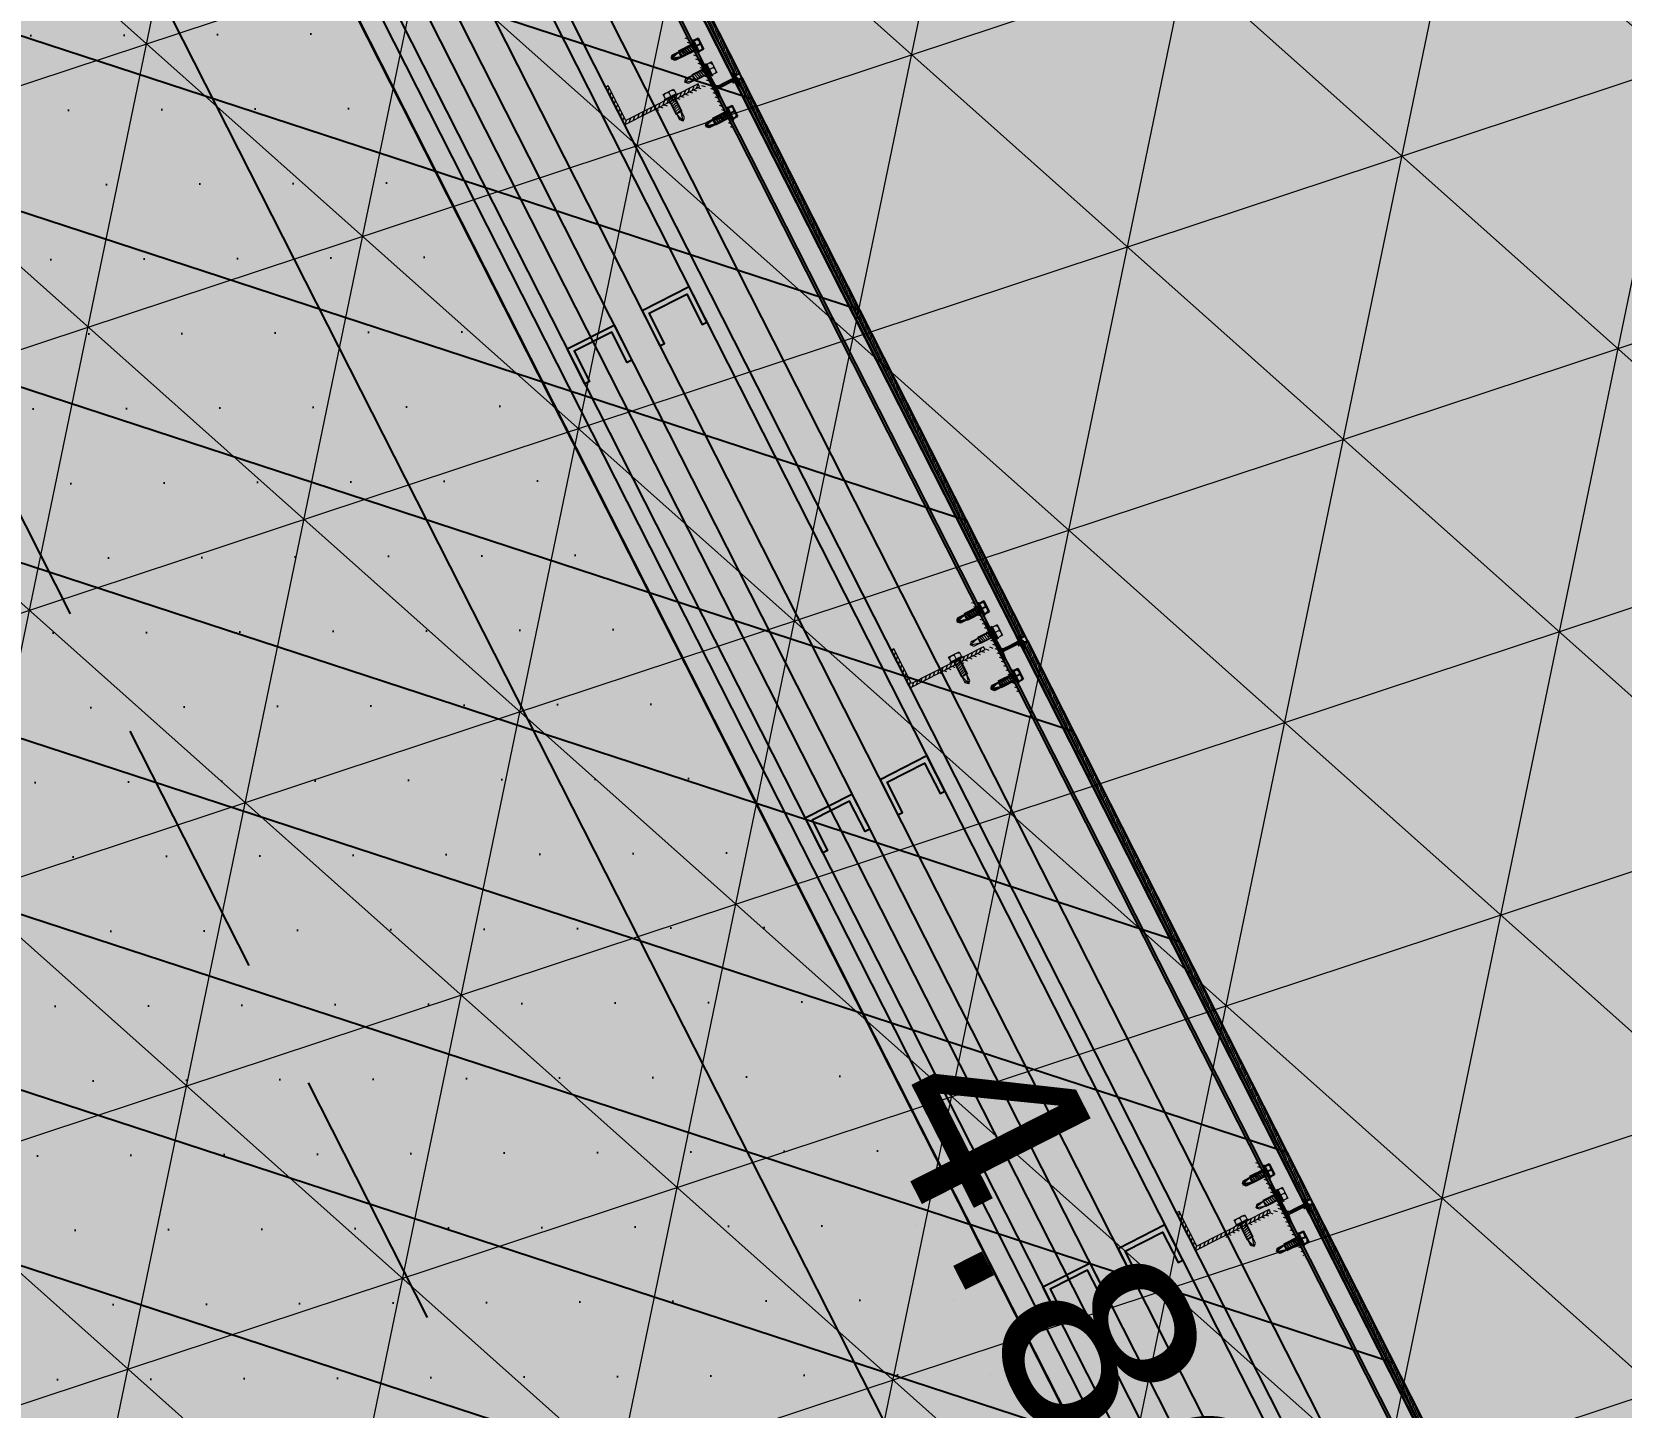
# Model space of a CAD drawing. Header units: metres. Extents: x 678805 to 1359287, y 2747329 to 5497370.
# Drawn here: x 679882.4 to 679883.912, y 2748652.271 to 2748653.578 of the extents above; entities that cross this region are included whole.
import ezdxf

# ---------------------------------------------------------------- set-up
doc = ezdxf.new("R2010")
doc.units = ezdxf.units.M
doc.linetypes.add('XREF_MON_BUILDINGS$0$Hidden', pattern=[0.004, 0.002, -0.002])
doc.linetypes.add('XREF_MON_BUILDINGS$0$RAYITAS', pattern=[0.375, 0.25, -0.125])
for name, color, linetype in [('00_XREF_MON_HSC_PAVEMENT', 7, 'Continuous'), ('00_XREF_TWQ_BUILDINGS', 7, 'Continuous'), ('XREF_MON_BUILDINGS$0$00-Modulos DEFINIDOS', 7, 'Continuous'), ('XREF_MON_BUILDINGS$0$00-Modulos ROOFS', 2, 'Continuous'), ('XREF_MON_BUILDINGS$0$02-H-INST', 252, 'Continuous'), ('XREF_MON_BUILDINGS$0$02-KH-02-Prayer Room', 93, 'Continuous'), ('XREF_MON_BUILDINGS$0$02-L-01_Structure t2', 7, 'Continuous'), ('XREF_MON_BUILDINGS$0$02-L-01_Struture aux', 4, 'Continuous'), ('XREF_MON_BUILDINGS$0$02-L-Insulation', 252, 'Continuous'), ('XREF_MON_BUILDINGS$0$02-L-INT Panel', 5, 'Continuous'), ('XREF_MON_BUILDINGS$0$02-L-panel', 5, 'Continuous'), ('XREF_MON_BUILDINGS$0$02-L-Projection 2', 8, 'Continuous'), ('XREF_MON_BUILDINGS$0$COTAUX', 7, 'Continuous')]:
    doc.layers.add(name, color=color, linetype=linetype)
doc.layers.add('XREF_MON_BUILDINGS$0$0-WIPEOUTS', color=7, linetype='Continuous', true_color=0xffffff)
doc.layers.add('XREF_MON_BUILDINGS$0$00_AUX', color=3, linetype='Continuous', plot=False)
for name, color, linetype, lineweight in [('XREF_MON_BUILDINGS$0$02-H-251', 251, 'Continuous', 0), ('XREF_MON_BUILDINGS$0$02-H-254', 254, 'Continuous', 0), ('XREF_MON_BUILDINGS$0$02-L-01_Structure L', 7, 'Continuous', 5), ('XREF_MON_BUILDINGS$0$02-L-01_Structure T', 8, 'Continuous', 5)]:
    doc.layers.add(name, color=color, linetype=linetype, lineweight=lineweight)
doc.layers.add('XREF_MON_HSC_PAVEMENT$0$03-TR-Pavement_05_Precast irregular Concrete Blocks_Open Joint', color=7, linetype='Continuous', lineweight=5, true_color=0x82ae7e)
doc.layers.add('XREF_MON_HSC_PAVEMENT$0$03-TR-Pavement_07_Precast irregular Concrete Blocks', color=7, linetype='Continuous', lineweight=5, true_color=0xb3b3b3)
doc.styles.add('XREF_MON_BUILDINGS$0$E100', font='verdana.ttf', dxfattribs={"height": 0.18})
doc.linetypes.add('XREF_MON_BUILDINGS$0$BATTING', pattern='A,0.0001,-0.1,[134,ltypeshp.shx,S=0.1,R=0,X=-0.1,Y=0],-0.2,[134,ltypeshp.shx,S=0.1,R=180,X=0.1,Y=0],-0.1', length=0.4001)
doc.dimstyles.new('XREF_MON_BUILDINGS$0$E100', dxfattribs={"dimscale": 0.03, "dimtxt": 12, "dimasz": 0.5, "dimexe": 0.1, "dimexo": 1, "dimgap": 4, "dimtad": 1, "dimzin": 0, "dimdsep": 46, "dimtxsty": 'XREF_MON_BUILDINGS$0$E100', "dimblk1": 'XREF_MON_BUILDINGS$0$LINCOT200', "dimblk2": 'XREF_MON_BUILDINGS$0$LINCOT200', "dimsah": 1, "dimcen": 0.1, "dimdle": 0.1, "dimse1": 1, "dimse2": 1, "dimclrt": 256, "dimadec": 0, "dimazin": 0, "dimtfac": 0.01538461538461539, "dimtofl": 0, "dimtmove": 0, "dimatfit": 3, "dimldrblk": 'XREF_MON_BUILDINGS$0$LINCOT200', "dimfxl": 1, "dimtolj": 1, "dimtzin": 0, "dimarcsym": 0})

# ---------------------------------------------------------------- blocks, each defined once
blk = doc.blocks.new('XREF_MON_BUILDINGS$0$LINCOT200')
for p, q in [((0, -9.999961704014428), (0, 10.00003829598555)), ((3.694822225952521e-13, 3.829598557558711e-05), (10.00000000000051, 3.829598557558711e-05))]:
    blk.add_line(p, q)
at = {"const_width": 1.875}
blk.add_lwpolyline([(3.535533801624467, -3.535495714255788), (-3.535533950636761, 3.535572157214077)], dxfattribs=at)
at = {"layer": 'XREF_MON_BUILDINGS$0$COTAUX'}
blk.add_line((0, 0), (-1.249999999999915, 0), dxfattribs=at)
blk = doc.blocks.new('*D90')
at = {"layer": 'DEFPOINTS', "color": 0, "transparency": 16777216}
for p in [(119.6986085125246, -56.82058442011478), (120.1565622668715, -56.82058442011478), (119.6986085111276, -61.62058442039418)]:
    blk.add_point(p, dxfattribs=at)
at = {"layer": 'XREF_MON_BUILDINGS$0$00_AUX', "color": 0, "lineweight": -2, "transparency": 16777216}
blk.add_line((120.1565622668715, -61.60558442039406), (120.1565622668715, -56.83558442011466), dxfattribs=at)
at = {"layer": 'XREF_MON_BUILDINGS$0$00_AUX', "color": 0, "lineweight": -2, "transparency": 16777216, "xscale": 0.015, "yscale": 0.015, "zscale": 0.015}
for p, rotation in [((120.1565622668715, -56.82058442011466), 90.00000000000006), ((120.1565622668715, -61.62058442039406), 270.0000000000001)]:
    blk.add_blockref('XREF_MON_BUILDINGS$0$LINCOT200', p, dxfattribs=dict(at, rotation=rotation))
at = {"layer": 'XREF_MON_BUILDINGS$0$00_AUX', "transparency": 16777216, "insert": (119.9424521258373, -59.22058442025437), "char_height": 0.18, "attachment_point": 5, "rotation": 90.00000000000006, "style": 'XREF_MON_BUILDINGS$0$E100'}
blk.add_mtext('\\A1;4.80', dxfattribs=at)
blk = doc.blocks.new('XREF_MON_BUILDINGS$0$AUTORROSCANTE')
at = {"layer": 'XREF_MON_BUILDINGS$0$02-L-01_Structure t2', "color": 0}
for p, q in [((-31.20000000000002, 5.629165124598842), (-26.19999999999959, 5.62916512459816)), ((-31.19999999999999, -3.410605131648481e-13), (-26.19999999999976, 0)), ((-2.365309734828713, 2.5), (-25, 2.5)), ((0, 0), (-8.999999999999972, 2.5)), ((0, 0), (-3.600692283157343, -1.09366380576239)), ((0, 0), (-2.365309734828713, 2.5)), ((0, 0), (-2.365309734828713, -2.5)), ((-31.20000000000002, -5.629165124598899), (-26.19999999999948, -5.629165124599581)), ((-2.365309734828713, -2.5), (-25, -2.5)), ((-3.600692283157343, -1.09366380576239), (-2.365309734828713, -2.5))]:
    blk.add_line(p, q, dxfattribs=at)
at = {"layer": 'XREF_MON_BUILDINGS$0$02-L-01_Structure t2', "color": 253}
for p, q in [((-25, 3.149999999999977), (-8.999999999999943, 3.150000000000034)), ((-23.47427264461649, -3.14999999999992), (-25, 2.662522019210144)), ((-21.40651940967126, -3.14999999999992), (-23.06020473028568, 3.149999999999864)), ((-19.338766174726, -3.14999999999992), (-20.99245149534045, 3.14999999999992)), ((-17.27101293978083, -3.14999999999992), (-18.92469826039516, 3.150000000000034)), ((-15.20325970483566, -3.14999999999992), (-16.85694502544993, 3.150000000000034)), ((-13.1355064698904, -3.14999999999992), (-14.78919179050473, 3.149999999999977)), ((-11.06775323494514, -3.14999999999992), (-12.72143855555953, 3.149999999999977)), ((-9, -3.14999999999992), (-10.65368532061433, 3.150000000000034)), ((-9, -3.14999999999992), (-8.999999999999972, 3.150000000000034)), ((-25, -3.149999999999977), (-9, -3.149999999999977)), ((-3.600692283157343, -1.09366380576239), (-9, -2.5))]:
    blk.add_line(p, q, dxfattribs=at)
at = {"layer": 'XREF_MON_BUILDINGS$0$02-L-01_Structure t2', "color": 0}
for points in [[(-31.20000000000002, 5.629165124598842), (-26.19999999999996, 5.629165124598842), (-26.19999999999996, -5.629165124599581), (-31.20000000000002, -5.629165124599581)], [(-26.19999999999951, 6.5), (-25, 6.5), (-25, -6.500000000000057), (-26.19999999999951, -6.500000000000057)]]:
    blk.add_lwpolyline(points, close=True, dxfattribs=at)
for centre, start, end in [((-26.98608579049073, 2.367525475711773), 129.2840388374925, 214.1828116507075), ((-26.98608579049073, -2.366719793068796), 145.8304296466695, 230.7332658614822)]:
    blk.add_arc(centre, 4.213914209509284, start, end, dxfattribs=at)
blk = doc.blocks.new('XREF_MON_BUILDINGS$0$ULMA_Montante VV')
at = {"layer": 'XREF_MON_BUILDINGS$0$02-H-251', "ltscale": 125}
h = blk.add_hatch(dxfattribs=at)
h.set_pattern_fill('ANSI31', color=256, scale=0.001, angle=450, style=0)
h.set_pattern_definition([(134.9999999999999, (-0.05125000000043656, -0.00250000000005457), (-0.002245064030267289, -0.002245064030267287), [])])
edge = h.paths.add_edge_path()
edge.add_line((-0.05095000000073924, -0.00250000000005457), (0.04844999999841093, -0.00250000000005457))
edge.add_arc((0.04844999999841093, -0.002200000000129876), 0.0003, 270, 360)
edge.add_line((0.04874999999992724, -0.002200000000129876), (0.04874999999992724, -0.0003000000001520675))
edge.add_arc((0.04844999999841093, -0.0003000000001520675), 0.0003, 0, 90)
edge.add_line((0.04844999999841093, 0), (0, 0))
edge.add_line((0, 0), (0, 0.05719999999996617))
edge.add_arc((-0.0003000000015163096, 0.05719999999996617), 0.0003, 0, 90)
edge.add_line((-0.0003000000015163096, 0.05749999999989086), (-0.002200000000811997, 0.05749999999989086))
edge.add_arc((-0.002200000000811997, 0.05719999999996617), 0.0003, 90, 180)
edge.add_line((-0.002500000000509317, 0.05719999999996617), (-0.002500000000509317, 0))
edge.add_line((-0.002500000000509317, 0), (-0.05095000000073924, 0))
edge.add_arc((-0.05095000000073924, -0.0003000000001520675), 0.0003, 90, 180)
edge.add_line((-0.05125000000043656, -0.0003000000001520675), (-0.05125000000043656, -0.002200000000129876))
edge.add_arc((-0.05095000000073924, -0.002200000000129876), 0.0003, 180, 270)
blk = doc.blocks.new('XREF_MON_BUILDINGS$0$ULMA_Autotaladrante')
at = {"layer": 'XREF_MON_BUILDINGS$0$02-L-01_Structure T', "color": 252}
for p, q in [((-0.02500000000509317, 2.273736754432321e-13), (-0.02263469026956955, 0.00250000000005457)), ((-0.02500000000509317, 2.273736754432321e-13), (-0.01600000000325963, 0.00250000000005457)), ((-0.02500000000509317, 2.273736754432321e-13), (-0.02263469026956955, -0.002499999999599822)), ((-0.02500000000509317, 2.273736754432321e-13), (-0.02139930772136722, -0.001093663805477263)), ((-0.02263469026956955, 0.00250000000005457), (0, 0.00250000000005457)), ((0, 0.003150000000232467), (-0.01600000000325963, 0.003150000000232467)), ((-0.01600000000325963, -0.003149999999777719), (-0.01600000000325963, 0.003150000000232467)), ((-0.01600000000325963, -0.003149999999777719), (-0.01434631468237058, 0.003150000000232467)), ((-0.01393224676803584, -0.003149999999777719), (-0.01227856144714679, 0.003150000000232467)), ((-0.0118644935323573, -0.003149999999777719), (-0.01021080821146825, 0.003150000000232467)), ((-0.00979674029713351, -0.003149999999777719), (-0.008143054976244457, 0.003150000000232467)), ((-0.00772898706190972, -0.003149999999777719), (-0.006075301741020667, 0.003150000000232467)), ((-0.005661233826231182, -0.003149999999777719), (-0.004007548505342129, 0.003150000000232467)), ((-0.003593480591007392, -0.003149999999777719), (-0.001939795270118339, 0.003150000000232467)), ((-0.001525727355783602, -0.003149999999777719), (0, 0.002662522019363678)), ((0.006200000001172157, 0.005629165124673818), (0.001200000000153523, 0.005629165124673818)), ((0.006200000001172157, 2.273736754432321e-13), (0.001200000000153523, 2.273736754432321e-13)), ((-0.02139930772136722, -0.001093663805477263), (-0.02263469026956955, -0.002499999999599822)), ((-0.02263469026956955, -0.002499999999599822), (0, -0.002499999999599822)), ((-0.02139930772136722, -0.001093663805477263), (-0.01600000000325963, -0.002499999999599822)), ((0, -0.003149999999777719), (-0.01600000000325963, -0.003149999999777719)), ((0.006200000001172157, -0.005629165124219071), (0.001200000000153523, -0.005629165124219071))]:
    blk.add_line(p, q, dxfattribs=at)
for points in [[(0.001200000000153523, 0.006499999999959982), (0, 0.006499999999959982), (0, -0.006499999999732609), (0.001200000000153523, -0.006499999999732609)], [(0.006200000001172157, 0.005629165124673818), (0.001200000000153523, 0.005629165124673818), (0.001200000000153523, -0.005629165124219071), (0.006200000001172157, -0.005629165124219071)]]:
    blk.add_lwpolyline(points, close=True, dxfattribs=at)
for centre, start, end in [((0.001986085791031655, 0.002367525475847287), 325.8171883654993, 50.71596115511253), ((0.001986085791031655, -0.002366719792689764), 309.2667341381091, 34.16957033823044)]:
    blk.add_arc(centre, 0.004213914210367771, start, end, dxfattribs=at)
blk = doc.blocks.new('XREF_MON_BUILDINGS$0$ULMA_Escuadra40x80_Seccion')
at = {"layer": 'XREF_MON_BUILDINGS$0$02-H-251', "ltscale": 125}
h = blk.add_hatch(dxfattribs=at)
h.set_pattern_fill('ANSI31', color=256, scale=0.001, angle=360, style=0)
h.set_pattern_definition([(45, (0, 0), (-0.002245064030267288, 0.002245064030267289), [])])
h.paths.add_polyline_path([(0, 0.0799999999994725), (0.002999999989697244, 0.0799999999994725), (0.002999999989697244, 0.002999999999701686), (0.03999999999359716, 0.002999999999701686), (0.03999999999359716, 0), (0, 0)])
at = {"layer": 'XREF_MON_BUILDINGS$0$02-L-01_Structure L', "linetype": 'Continuous'}
blk.add_lwpolyline([(0, 0.0799999999994725), (0.002999999989697244, 0.0799999999994725), (0.002999999989697244, 0.002999999999701686), (0.03999999999359716, 0.002999999999701686), (0.03999999999359716, 0), (0, 0)], close=True, dxfattribs=at)
blk = doc.blocks.new('XREF_MON_BUILDINGS$0$modul 28 ulma')
at = {"layer": 'XREF_MON_BUILDINGS$0$02-H-251', "linetype": 'XREF_MON_BUILDINGS$0$Hidden', "ltscale": 125}
h = blk.add_hatch(dxfattribs=at)
h.set_pattern_fill('ANSI31', color=256, scale=0.001, angle=360, style=0)
h.set_pattern_definition([(45, (-255.549637993823, -172.1082461963617), (-0.002245064030267288, 0.002245064030267289), [])])
edge = h.paths.add_edge_path()
edge.add_line((1.177191933947702, 0.02689627281275681), (1.179191933947655, 0.02689627281275681))
edge.add_line((1.179191933947655, 0.02689627281275681), (1.186063428579806, 0.02665086229031805))
edge.add_line((1.186063428579806, 0.02665086229031805), (1.186942261598793, 0.02570677884201506))
edge.add_arc((1.187161846172435, 0.02591118680398869), 0.0003, 222.95, 312.9500000000114)
edge.add_line((1.187366254134636, 0.02569160223034634), (1.188310524103477, 0.02657060887892077))
edge.add_line((1.188310524103477, 0.02657060887892077), (1.190060842638891, 0.02650809750181144))
edge.add_line((1.190060842638891, 0.02650809750181144), (1.190939711681372, 0.02556397535541838))
edge.add_arc((1.191159296255242, 0.02576838331830151), 0.0003, 222.9500000000149, 312.9500000000114)
edge.add_line((1.191363704217443, 0.02554879874465916), (1.19230801289074, 0.02642784142195671))
edge.add_line((1.19230801289074, 0.02642784142195671), (1.205263317008635, 0.02596515198862254))
edge.add_arc((1.205191933947722, 0.02396642628033225), 0.002, 360, 447.95459151111373, ccw=False)
edge.add_line((1.207191933947675, 0.02396642628033225), (1.207191933947675, 0.01723707180050189))
edge.add_line((1.207191933947675, 0.01723707180050189), (1.207191933947675, 0.007896272812523981))
edge.add_line((1.207191933947675, 0.007896272812523983), (1.202041933947717, 0.007896272812523983))
edge.add_line((1.202041933947717, 0.007896272812523983), (1.202041933947717, 0.006896272812320256))
edge.add_line((1.202041933947717, 0.006896272812320256), (1.207359327790178, 0.006896272812320256))
edge.add_arc((1.207359327790178, 0.006596272812622936), 0.0003, 29.99999999999568, 90, ccw=False)
edge.add_line((1.207619135411383, 0.006746272812471596), (1.209282126326448, 0.003865888055280828))
edge.add_arc((1.209541933947653, 0.004015888055129488), 0.0003, 210.0000000000145, 389.9999999999957)
edge.add_line((1.209801741568859, 0.004165888054978148), (1.208485160815022, 0.006446272812774276))
edge.add_arc((1.208744968436227, 0.006596272812622936), 0.0003, 90, 209.9999999999957, ccw=False)
edge.add_line((1.208744968436227, 0.006896272812320256), (1.216491933947614, 0.006896272812320256))
edge.add_line((1.216491933947614, 0.006896272812320256), (1.216491933947614, 0.007896272812523983))
edge.add_line((1.216491933947614, 0.007896272812523983), (1.210491933947756, 0.007896272812523983))
edge.add_line((1.210491933947756, 0.007896272812523983), (1.210491933947756, 0.009646272812880505))
edge.add_arc((1.210241933947705, 0.009646272812880505), 0.0002500000000000272, 360, 540)
edge.add_line((1.209991933947654, 0.009646272812880505), (1.209991933947654, 0.007896272812523983))
edge.add_line((1.209991933947654, 0.007896272812523983), (1.208991933947678, 0.007896272812523983))
edge.add_line((1.208991933947678, 0.007896272812523983), (1.208991933947678, 0.02414069565426109))
edge.add_arc((1.21099193394763, 0.02414069565426109), 0.002, 97.44741685019778, 180, ccw=False)
edge.add_line((1.210732701468137, 0.02612382412231602), (1.21664193394769, 0.02689627281275681))
edge.add_line((1.21664193394769, 0.02689627281275681), (1.21664193394769, 0.02869627281275972))
edge.add_line((1.21664193394769, 0.02869627281275972), (1.177191933947702, 0.02869627281275972))
edge.add_line((1.177191933947702, 0.02869627281275972), (1.177191933947702, 0.02689627281275681))
h = blk.add_hatch(dxfattribs=at)
h.set_pattern_fill('ANSI31', color=256, scale=0.001, angle=360, style=0)
h.set_pattern_definition([(45, (-254.949637993823, -172.1082461963617), (-0.002245064030267288, 0.002245064030267289), [])])
edge = h.paths.add_edge_path()
edge.add_line((1.777191933947702, 0.02689627281275681), (1.779191933947655, 0.02689627281275681))
edge.add_line((1.779191933947655, 0.02689627281275681), (1.786063428579805, 0.02665086229031805))
edge.add_line((1.786063428579805, 0.02665086229031805), (1.786942261598793, 0.02570677884201506))
edge.add_arc((1.787161846172435, 0.02591118680398869), 0.0003, 222.95, 312.9500000000114)
edge.add_line((1.787366254134636, 0.02569160223034634), (1.788310524103477, 0.02657060887892077))
edge.add_line((1.788310524103477, 0.02657060887892077), (1.790060842638891, 0.02650809750181144))
edge.add_line((1.790060842638891, 0.02650809750181144), (1.790939711681372, 0.02556397535541838))
edge.add_arc((1.791159296255242, 0.02576838331830151), 0.0003, 222.9500000000149, 312.9500000000114)
edge.add_line((1.791363704217443, 0.02554879874465916), (1.79230801289074, 0.02642784142195671))
edge.add_line((1.79230801289074, 0.02642784142195671), (1.805263317008635, 0.02596515198862254))
edge.add_arc((1.805191933947722, 0.02396642628033225), 0.002, 360, 447.95459151111373, ccw=False)
edge.add_line((1.807191933947675, 0.02396642628033225), (1.807191933947675, 0.01723707180050189))
edge.add_line((1.807191933947675, 0.01723707180050189), (1.807191933947675, 0.007896272812523981))
edge.add_line((1.807191933947675, 0.007896272812523983), (1.802041933947717, 0.007896272812523983))
edge.add_line((1.802041933947717, 0.007896272812523983), (1.802041933947717, 0.006896272812320256))
edge.add_line((1.802041933947717, 0.006896272812320256), (1.807359327790178, 0.006896272812320256))
edge.add_arc((1.807359327790178, 0.006596272812622936), 0.0003, 29.99999999999568, 90, ccw=False)
edge.add_line((1.807619135411383, 0.006746272812471596), (1.809282126326448, 0.003865888055280828))
edge.add_arc((1.809541933947653, 0.004015888055129488), 0.0003, 210.0000000000145, 389.9999999999957)
edge.add_line((1.809801741568859, 0.004165888054978148), (1.808485160815021, 0.006446272812774276))
edge.add_arc((1.808744968436227, 0.006596272812622936), 0.0003, 90, 209.9999999999957, ccw=False)
edge.add_line((1.808744968436227, 0.006896272812320256), (1.816491933947614, 0.006896272812320256))
edge.add_line((1.816491933947614, 0.006896272812320256), (1.816491933947614, 0.007896272812523983))
edge.add_line((1.816491933947614, 0.007896272812523983), (1.810491933947756, 0.007896272812523983))
edge.add_line((1.810491933947756, 0.007896272812523983), (1.810491933947756, 0.009646272812880505))
edge.add_arc((1.810241933947705, 0.009646272812880505), 0.0002500000000000272, 360, 540)
edge.add_line((1.809991933947654, 0.009646272812880505), (1.809991933947654, 0.007896272812523983))
edge.add_line((1.809991933947654, 0.007896272812523983), (1.808991933947678, 0.007896272812523983))
edge.add_line((1.808991933947678, 0.007896272812523983), (1.808991933947678, 0.02414069565426109))
edge.add_arc((1.81099193394763, 0.02414069565426109), 0.002, 97.44741685019778, 180, ccw=False)
edge.add_line((1.810732701468137, 0.02612382412231602), (1.81664193394769, 0.02689627281275681))
edge.add_line((1.81664193394769, 0.02689627281275681), (1.81664193394769, 0.02869627281275972))
edge.add_line((1.81664193394769, 0.02869627281275972), (1.777191933947702, 0.02869627281275972))
edge.add_line((1.777191933947702, 0.02869627281275972), (1.777191933947702, 0.02689627281275681))
h = blk.add_hatch(dxfattribs=at)
h.set_pattern_fill('ANSI31', color=256, scale=0.001, angle=360, style=0)
h.set_pattern_definition([(45, (-254.349637993823, -172.1082461963617), (-0.002245064030267288, 0.002245064030267289), [])])
edge = h.paths.add_edge_path()
edge.add_line((2.377191933947702, 0.02689627281275681), (2.379191933947655, 0.02689627281275681))
edge.add_line((2.379191933947655, 0.02689627281275681), (2.386063428579805, 0.02665086229031805))
edge.add_line((2.386063428579805, 0.02665086229031805), (2.386942261598793, 0.02570677884201506))
edge.add_arc((2.387161846172435, 0.02591118680398869), 0.0003, 222.95, 312.9500000000114)
edge.add_line((2.387366254134636, 0.02569160223034634), (2.388310524103477, 0.02657060887892077))
edge.add_line((2.388310524103477, 0.02657060887892077), (2.390060842638891, 0.02650809750181144))
edge.add_line((2.390060842638891, 0.02650809750181144), (2.390939711681372, 0.02556397535541838))
edge.add_arc((2.391159296255242, 0.02576838331830151), 0.0003, 222.9500000000149, 312.9500000000114)
edge.add_line((2.391363704217443, 0.02554879874465916), (2.39230801289074, 0.02642784142195671))
edge.add_line((2.39230801289074, 0.02642784142195671), (2.405263317008635, 0.02596515198862254))
edge.add_arc((2.405191933947722, 0.02396642628033225), 0.002, 360, 447.95459151111373, ccw=False)
edge.add_line((2.407191933947675, 0.02396642628033225), (2.407191933947675, 0.01723707180050189))
edge.add_line((2.407191933947675, 0.01723707180050189), (2.407191933947675, 0.007896272812523981))
edge.add_line((2.407191933947675, 0.007896272812523983), (2.402041933947717, 0.007896272812523983))
edge.add_line((2.402041933947717, 0.007896272812523983), (2.402041933947717, 0.006896272812320256))
edge.add_line((2.402041933947717, 0.006896272812320256), (2.407359327790178, 0.006896272812320256))
edge.add_arc((2.407359327790178, 0.006596272812622936), 0.0003, 29.99999999999568, 90, ccw=False)
edge.add_line((2.407619135411383, 0.006746272812471596), (2.409282126326448, 0.003865888055280828))
edge.add_arc((2.409541933947653, 0.004015888055129488), 0.0003, 210.0000000000145, 389.9999999999957)
edge.add_line((2.409801741568859, 0.004165888054978148), (2.408485160815022, 0.006446272812774276))
edge.add_arc((2.408744968436227, 0.006596272812622936), 0.0003, 90, 209.9999999999957, ccw=False)
edge.add_line((2.408744968436227, 0.006896272812320256), (2.416491933947614, 0.006896272812320256))
edge.add_line((2.416491933947614, 0.006896272812320256), (2.416491933947614, 0.007896272812523983))
edge.add_line((2.416491933947614, 0.007896272812523983), (2.410491933947756, 0.007896272812523983))
edge.add_line((2.410491933947756, 0.007896272812523983), (2.410491933947756, 0.009646272812880505))
edge.add_arc((2.410241933947705, 0.009646272812880505), 0.0002500000000000272, 360, 540)
edge.add_line((2.409991933947654, 0.009646272812880505), (2.409991933947654, 0.007896272812523983))
edge.add_line((2.409991933947654, 0.007896272812523983), (2.408991933947678, 0.007896272812523983))
edge.add_line((2.408991933947678, 0.007896272812523983), (2.408991933947678, 0.02414069565426109))
edge.add_arc((2.41099193394763, 0.02414069565426109), 0.002, 97.44741685019778, 180, ccw=False)
edge.add_line((2.410732701468137, 0.02612382412231602), (2.41664193394769, 0.02689627281275681))
edge.add_line((2.41664193394769, 0.02689627281275681), (2.41664193394769, 0.02869627281275972))
edge.add_line((2.41664193394769, 0.02869627281275972), (2.377191933947702, 0.02869627281275972))
edge.add_line((2.377191933947702, 0.02869627281275972), (2.377191933947702, 0.02689627281275681))
at = {"layer": 'XREF_MON_BUILDINGS$0$02-H-254', "ltscale": 125}
h = blk.add_hatch(dxfattribs=at)
h.set_pattern_fill('ANSI31', color=256, scale=0.0005, style=0)
h.set_pattern_definition([(45, (-256.2923962083586, -171.9809426470477), (-0.001122532015133644, 0.001122532015133644), [])])
h.paths.add_polyline_path([(0.6106919339672282, 2.655513525790312e-06), (1.205561397422964, 2.655513525790312e-06), (1.205561397422964, 0.00493484367957705), (0.6106919339672282, 0.004933115541614062)])
h = blk.add_hatch(dxfattribs=at)
h.set_pattern_fill('ANSI31', color=256, scale=0.0005, style=0)
h.set_pattern_definition([(45, (-255.6923962083586, -171.9809426470477), (-0.001122532015133644, 0.001122532015133644), [])])
h.paths.add_polyline_path([(1.210691933967228, 2.655513525790312e-06), (1.805561397422963, 2.655513525790312e-06), (1.805561397422963, 0.00493484367957705), (1.210691933967228, 0.004933115541614062)])
h = blk.add_hatch(dxfattribs=at)
h.set_pattern_fill('ANSI31', color=256, scale=0.0005, style=0)
h.set_pattern_definition([(45, (-255.0923962083587, -171.9809426470477), (-0.001122532015133644, 0.001122532015133644), [])])
h.paths.add_polyline_path([(1.810691933967228, 2.655513525790312e-06), (2.405561397422963, 2.655513525790312e-06), (2.405561397422963, 0.00493484367957705), (1.810691933967228, 0.004933115541614062)])
h = blk.add_hatch(dxfattribs=at)
h.set_pattern_fill('ANSI31', color=256, scale=0.0005, style=0)
h.set_pattern_definition([(45, (-254.4923962083586, -171.9809426470477), (-0.001122532015133644, 0.001122532015133644), [])])
h.paths.add_polyline_path([(2.410691933967228, 2.655513525790312e-06), (3.005561397422964, 2.655513525790312e-06), (3.005561397422964, 0.00493484367957705), (2.410691933967228, 0.004933115541614062)])
at = {"layer": 'XREF_MON_BUILDINGS$0$02-L-01_Struture aux', "linetype": 'Continuous'}
for p, q in [((0.280027391897681, 0.2150039404455919), (4.520027391901266, 0.2150039404414912)), ((0.280027391897681, 0.1850039404329431), (4.520027391901266, 0.1850039404288424))]:
    blk.add_line(p, q, dxfattribs=at)
at = {"layer": 'XREF_MON_BUILDINGS$0$02-L-01_Struture aux'}
for p, q in [((4.767795574517082, 0.02869615923311203), (0.0448846969646117, 0.02869624497993148)), ((0.04488469691901661, 0.02674624767899425), (4.767795574517082, 0.02674627281472714))]:
    blk.add_line(p, q, dxfattribs=at)
at = {"layer": 'XREF_MON_BUILDINGS$0$02-L-01_Struture aux', "linetype": 'XREF_MON_BUILDINGS$0$Hidden'}
for p, q in [((1.177191933947702, 0.02869627281275972), (1.177191933947702, 0.02689627281275681)), ((1.177191933947702, 0.02869627281275972), (1.21664193394769, 0.02869627281275972)), ((1.177191933947702, 0.02689627281275681), (1.179191933947655, 0.02689627281275681)), ((1.178441933947729, 0.02689627281275681), (1.179191933947655, 0.02689627281275681)), ((1.186063428579806, 0.02665086229031805), (1.179191933947655, 0.02689627281275681)), ((1.186942261598793, 0.02570677884201506), (1.186063428579806, 0.02665086229031805)), ((1.187366254134636, 0.02569160223034634), (1.188310524103477, 0.02657060887892077)), ((1.190060842638891, 0.02650809750181144), (1.188310524103477, 0.02657060887892077)), ((1.190939711681372, 0.02556397535541838), (1.190060842638891, 0.02650809750181144)), ((1.191363704217443, 0.02554879874465916), (1.19230801289074, 0.02642784142195671)), ((1.205263317008635, 0.02596515198862254), (1.19230801289074, 0.02642784142195671)), ((1.207191933947675, 0.02396642628033225), (1.207191933947675, 0.01723707180050189)), ((1.207191933947675, 0.01723707180050189), (1.207191933947675, 0.007896272812523983)), ((1.208991933947678, 0.02414069565426109), (1.208991933947678, 0.007896272812523983)), ((1.210732701468137, 0.02612382412231602), (1.21664193394769, 0.02689627281275681)), ((1.21664193394769, 0.02869627281275972), (1.21664193394769, 0.02689627281275681)), ((1.777191933947702, 0.02869627281275972), (1.777191933947702, 0.02689627281275681)), ((1.777191933947702, 0.02869627281275972), (1.81664193394769, 0.02869627281275972)), ((1.777191933947702, 0.02689627281275681), (1.779191933947655, 0.02689627281275681)), ((1.778441933947729, 0.02689627281275681), (1.779191933947655, 0.02689627281275681)), ((1.786063428579805, 0.02665086229031805), (1.779191933947655, 0.02689627281275681)), ((1.786942261598793, 0.02570677884201506), (1.786063428579805, 0.02665086229031805)), ((1.787366254134636, 0.02569160223034634), (1.788310524103477, 0.02657060887892077)), ((1.790060842638891, 0.02650809750181144), (1.788310524103477, 0.02657060887892077)), ((1.790939711681372, 0.02556397535541838), (1.790060842638891, 0.02650809750181144)), ((1.791363704217443, 0.02554879874465916), (1.79230801289074, 0.02642784142195671)), ((1.805263317008635, 0.02596515198862254), (1.79230801289074, 0.02642784142195671)), ((1.807191933947675, 0.02396642628033225), (1.807191933947675, 0.01723707180050189)), ((1.807191933947675, 0.01723707180050189), (1.807191933947675, 0.007896272812523983)), ((1.808991933947678, 0.02414069565426109), (1.808991933947678, 0.007896272812523983)), ((1.810732701468137, 0.02612382412231602), (1.81664193394769, 0.02689627281275681)), ((1.81664193394769, 0.02869627281275972), (1.81664193394769, 0.02689627281275681)), ((2.377191933947702, 0.02869627281275972), (2.377191933947702, 0.02689627281275681)), ((2.377191933947702, 0.02869627281275972), (2.41664193394769, 0.02869627281275972)), ((2.377191933947702, 0.02689627281275681), (2.379191933947655, 0.02689627281275681)), ((2.378441933947729, 0.02689627281275681), (2.379191933947655, 0.02689627281275681)), ((2.386063428579805, 0.02665086229031805), (2.379191933947655, 0.02689627281275681)), ((2.386942261598793, 0.02570677884201506), (2.386063428579805, 0.02665086229031805)), ((2.387366254134636, 0.02569160223034634), (2.388310524103477, 0.02657060887892077)), ((2.390060842638891, 0.02650809750181144), (2.388310524103477, 0.02657060887892077)), ((2.390939711681372, 0.02556397535541838), (2.390060842638891, 0.02650809750181144)), ((2.391363704217443, 0.02554879874465916), (2.39230801289074, 0.02642784142195671)), ((2.405263317008635, 0.02596515198862254), (2.39230801289074, 0.02642784142195671)), ((2.407191933947675, 0.02396642628033225), (2.407191933947675, 0.01723707180050189)), ((2.407191933947675, 0.01723707180050189), (2.407191933947675, 0.007896272812523983)), ((2.408991933947678, 0.02414069565426109), (2.408991933947678, 0.007896272812523983)), ((2.410732701468137, 0.02612382412231602), (2.41664193394769, 0.02689627281275681)), ((2.41664193394769, 0.02869627281275972), (2.41664193394769, 0.02689627281275681)), ((1.202041933947717, 0.007896272812523983), (1.207191933947675, 0.007896272812523983)), ((1.202041933947717, 0.007896272812523983), (1.202041933947717, 0.006896272812320256)), ((1.202041933947717, 0.006896272812320256), (1.207359327790178, 0.006896272812320256)), ((1.209282126326448, 0.003865888055280828), (1.207619135411383, 0.006746272812471596)), ((1.209801741568859, 0.004165888054978148), (1.208485160815022, 0.006446272812774276)), ((1.208744968436227, 0.006896272812320256), (1.216491933947614, 0.006896272812320256)), ((1.208991933947678, 0.007896272812523983), (1.210191933947661, 0.007896272812523983)), ((1.210191933947661, 0.009646272812880505), (1.210191933947661, 0.007896272812523983)), ((1.210691933947706, 0.009646272812880505), (1.210691933947763, 0.007896272812523983)), ((1.210691933947763, 0.007896272812523983), (1.216491933947614, 0.007896272812523983)), ((1.216491933947614, 0.007896272812523983), (1.216491933947614, 0.006896272812320256)), ((1.802041933947717, 0.007896272812523983), (1.807191933947675, 0.007896272812523983)), ((1.802041933947717, 0.007896272812523983), (1.802041933947717, 0.006896272812320256)), ((1.802041933947717, 0.006896272812320256), (1.807359327790178, 0.006896272812320256)), ((1.809282126326448, 0.003865888055280828), (1.807619135411383, 0.006746272812471596)), ((1.809801741568859, 0.004165888054978148), (1.808485160815021, 0.006446272812774276)), ((1.808744968436227, 0.006896272812320256), (1.816491933947614, 0.006896272812320256)), ((1.808991933947678, 0.007896272812523983), (1.810191933947661, 0.007896272812523983)), ((1.810191933947661, 0.009646272812880505), (1.810191933947661, 0.007896272812523983)), ((1.810691933947706, 0.009646272812880505), (1.810691933947763, 0.007896272812523983)), ((1.810691933947763, 0.007896272812523983), (1.816491933947614, 0.007896272812523983)), ((1.816491933947614, 0.007896272812523983), (1.816491933947614, 0.006896272812320256)), ((2.402041933947717, 0.007896272812523983), (2.407191933947675, 0.007896272812523983)), ((2.402041933947717, 0.007896272812523983), (2.402041933947717, 0.006896272812320256)), ((2.402041933947717, 0.006896272812320256), (2.407359327790178, 0.006896272812320256)), ((2.409282126326448, 0.003865888055280828), (2.407619135411383, 0.006746272812471596)), ((2.409801741568859, 0.004165888054978148), (2.408485160815022, 0.006446272812774276)), ((2.408744968436227, 0.006896272812320256), (2.416491933947614, 0.006896272812320256)), ((2.408991933947678, 0.007896272812523983), (2.410191933947661, 0.007896272812523983)), ((2.410191933947661, 0.009646272812880505), (2.410191933947661, 0.007896272812523983)), ((2.410691933947706, 0.009646272812880505), (2.410691933947763, 0.007896272812523983)), ((2.410691933947763, 0.007896272812523983), (2.416491933947614, 0.007896272812523983)), ((2.416491933947614, 0.007896272812523983), (2.416491933947614, 0.006896272812320256))]:
    blk.add_line(p, q, dxfattribs=at)
at = {"layer": 'XREF_MON_BUILDINGS$0$02-L-01_Struture aux', "linetype": 'Continuous'}
for points in [[(1.402493549177535, 0.2650039404288265), (1.365027391886457, 0.2650039404351645), (1.365027391886457, 0.2150039404351531), (1.402493549177535, 0.2150039404351816), (1.402493549177535, 0.220003940435177), (1.370027391886481, 0.2200039404351486), (1.370027391886481, 0.2600039404343164), (1.402493549185152, 0.260003940428831), (1.402493549185152, 0.2650039404288265)], [(1.902493549177535, 0.2650039404288265), (1.865027391886457, 0.2650039404351645), (1.865027391886457, 0.2150039404351531), (1.902493549177535, 0.2150039404351816), (1.902493549177535, 0.220003940435177), (1.870027391886481, 0.2200039404351486), (1.870027391886481, 0.2600039404343164), (1.902493549185152, 0.260003940428831), (1.902493549185152, 0.2650039404288265)], [(2.402493549177535, 0.2650039404288265), (2.365027391886457, 0.2650039404351645), (2.365027391886457, 0.2150039404351531), (2.402493549177535, 0.2150039404351816), (2.402493549177535, 0.220003940435177), (2.370027391886481, 0.2200039404351486), (2.370027391886481, 0.2600039404343164), (2.402493549185152, 0.260003940428831), (2.402493549185152, 0.2650039404288265)], [(1.402493549177535, 0.1350039404415071), (1.365027391886457, 0.1350039404351691), (1.365027391886457, 0.1850039404351804), (1.402493549177535, 0.185003940435152), (1.402493549177535, 0.1800039404351566), (1.370027391886481, 0.180003940435185), (1.370027391886481, 0.1400039404360172), (1.402493549185152, 0.1400039404415026), (1.402493549185152, 0.1350039404415071)], [(1.902493549177535, 0.1350039404415071), (1.865027391886457, 0.1350039404351691), (1.865027391886457, 0.1850039404351804), (1.902493549177535, 0.185003940435152), (1.902493549177535, 0.1800039404351566), (1.870027391886481, 0.180003940435185), (1.870027391886481, 0.1400039404360172), (1.902493549185152, 0.1400039404415026), (1.902493549185152, 0.1350039404415071)], [(2.402493549177535, 0.1350039404415071), (2.365027391886457, 0.1350039404351691), (2.365027391886457, 0.1850039404351804), (2.402493549177535, 0.185003940435152), (2.402493549177535, 0.1800039404351566), (2.370027391886481, 0.180003940435185), (2.370027391886481, 0.1400039404360172), (2.402493549185152, 0.1400039404415026), (2.402493549185152, 0.1350039404415071)]]:
    blk.add_lwpolyline(points, dxfattribs=at)
at = {"layer": 'XREF_MON_BUILDINGS$0$02-L-01_Struture aux'}
for points in [[(4.767795574517082, 0.006851565972215228), (0.04488461620306936, 0.006851539920592974)], [(0.04488469647184383, 0.00762169179039433), (4.767795574517082, 0.007621717842016597)]]:
    blk.add_lwpolyline(points, dxfattribs=at)
at = {"layer": 'XREF_MON_BUILDINGS$0$02-L-01_Struture aux', "linetype": 'XREF_MON_BUILDINGS$0$Hidden'}
for centre, radius, start, end in [((1.187161846172435, 0.02591118680398869), 0.0003, 222.9499999742433, 312.950000006033), ((1.191159296255242, 0.02576838331830151), 0.0003, 222.9500000717972, 312.950000006033), ((1.205191933947722, 0.02396642628033225), 0.002, 0, 87.95459151390351), ((1.21099193394763, 0.02414069565426109), 0.002, 97.4474168504475, 180), ((1.787161846172435, 0.02591118680398869), 0.0003, 222.9499999742433, 312.950000006033), ((1.791159296255242, 0.02576838331830151), 0.0003, 222.9500000717972, 312.950000006033), ((1.805191933947722, 0.02396642628033225), 0.002, 0, 87.95459151390351), ((1.81099193394763, 0.02414069565426109), 0.002, 97.4474168504475, 180), ((2.387161846172435, 0.02591118680398869), 0.0003, 222.9499999742433, 312.950000006033), ((2.391159296255242, 0.02576838331830151), 0.0003, 222.9500000717972, 312.950000006033), ((2.405191933947722, 0.02396642628033225), 0.002, 0, 87.95459151390351), ((2.41099193394763, 0.02414069565426109), 0.002, 97.4474168504475, 180), ((1.207359327790178, 0.006596272812622936), 0.0003, 29.99999996828962, 90), ((1.208744968436227, 0.006596272812622936), 0.0003, 90, 209.9999999682888), ((1.209541933947653, 0.004015888055129488), 0.0003, 209.9999999682888, 29.99999996828962), ((1.210441933947712, 0.009646272812880505), 0.0002500000000000272, 0, 180), ((1.807359327790178, 0.006596272812622936), 0.0003, 29.99999996828962, 90), ((1.808744968436227, 0.006596272812622936), 0.0003, 90, 209.9999999682888), ((1.809541933947653, 0.004015888055129488), 0.0003, 209.9999999682888, 29.99999996828962), ((1.810441933947712, 0.009646272812880505), 0.0002500000000000272, 0, 180), ((2.407359327790178, 0.006596272812622936), 0.0003, 29.99999996828962, 90), ((2.408744968436227, 0.006596272812622936), 0.0003, 90, 209.9999999682888), ((2.409541933947653, 0.004015888055129488), 0.0003, 209.9999999682888, 29.99999996828962), ((2.410441933947712, 0.009646272812880505), 0.0002500000000000272, 0, 180)]:
    blk.add_arc(centre, radius, start, end, dxfattribs=at)
at = {"layer": 'XREF_MON_BUILDINGS$0$02-L-Insulation', "linetype": 'XREF_MON_BUILDINGS$0$BATTING', "ltscale": 0.04}
blk.add_line((0.280027391897681, 0.2400039404382474), (4.515027391901242, 0.2400039404341466), dxfattribs=at)
at = {"layer": 'XREF_MON_BUILDINGS$0$02-L-Insulation', "linetype": 'XREF_MON_BUILDINGS$0$BATTING', "ltscale": 0.08}
blk.add_line((0.08666075814691554, 0.08663730668886907), (4.713394025653911, 0.08663730668226985), dxfattribs=at)
at = {"layer": 'XREF_MON_BUILDINGS$0$02-L-INT Panel', "linetype": 'Continuous'}
for p, q in [((0.2800273918977003, 0.3000039404392658), (4.520027391904412, 0.300003940435165)), ((0.280027391897681, 0.2800039404392658), (4.520027391904392, 0.280003940435165)), ((0.280027391897681, 0.2650039404411269), (4.520027391901266, 0.2650039404370261)), ((0.280027391897681, 0.1350039404392698), (4.520027391901266, 0.1350039404351691)), ((0.280027391897681, 0.1200039404411806), (4.520027391901266, 0.120003940435133))]:
    blk.add_line(p, q, dxfattribs=at)
at = {"layer": 'XREF_MON_BUILDINGS$0$02-L-panel'}
blk.add_line((0.6070914001629776, 0.004924389869131285), (4.776164507268206, 0.004936524586405873), dxfattribs=at)
for points in [[(1.205561397422964, 0.004933495087798881), (1.205561397422964, 2.655513525790312e-06), (0.6106919339672282, 2.655513525790312e-06), (0.6106919339672282, 0.004928141210285114), (1.035364336776614, 0.004934349245050216)], [(1.805561397422963, 0.004933495087798881), (1.805561397422963, 2.655513525790312e-06), (1.210691933967228, 2.655513525790312e-06), (1.210691933967228, 0.004928141210285114), (1.635364336776613, 0.004934349245050216)], [(2.405561397422963, 0.004933495087798881), (2.405561397422963, 2.655513525790312e-06), (1.810691933967228, 2.655513525790312e-06), (1.810691933967228, 0.004928141210285114), (2.235364336776613, 0.004934349245050216)], [(3.005561397422964, 0.004933495087798881), (3.005561397422964, 2.655513525790312e-06), (2.410691933967228, 2.655513525790312e-06), (2.410691933967228, 0.004928141210285114), (2.835364336776613, 0.004934349245050216)]]:
    blk.add_lwpolyline(points, dxfattribs=at)
at = {"layer": 'XREF_MON_BUILDINGS$0$02-L-panel', "ltscale": 125}
for points in [[(1.210691933967228, 0.004928141210285114), (1.210691933967228, 2.655513525790312e-06)], [(1.810691933967228, 0.004928141210285114), (1.810691933967228, 2.655513525790312e-06)], [(2.410691933967228, 0.004928141210285114), (2.410691933967228, 2.655513525790312e-06)]]:
    blk.add_lwpolyline(points, dxfattribs=at)
at = {"layer": 'XREF_MON_BUILDINGS$0$02-L-01_Struture aux'}
for name, p, rotation in [('XREF_MON_BUILDINGS$0$ULMA_Escuadra40x80_Seccion', (1.199842305860429, 0.1200039404382949), 180), ('XREF_MON_BUILDINGS$0$ULMA_Escuadra40x80_Seccion', (1.799842305860428, 0.1200039404382949), 180), ('XREF_MON_BUILDINGS$0$ULMA_Escuadra40x80_Seccion', (2.399842305860429, 0.1200039404382949), 180), ('XREF_MON_BUILDINGS$0$ULMA_Autotaladrante', (1.196842305872556, 0.06853076564905142), 180.009482109194), ('XREF_MON_BUILDINGS$0$ULMA_Autotaladrante', (1.796842305872556, 0.06853076564905142), 180.009482109194), ('XREF_MON_BUILDINGS$0$ULMA_Autotaladrante', (2.396842305872556, 0.06853076564905142), 180.009482109194), ('XREF_MON_BUILDINGS$0$ULMA_Autotaladrante', (1.189574615557538, 0.02532359195034734), 270.0047410520664), ('XREF_MON_BUILDINGS$0$ULMA_Autotaladrante', (1.789574615557538, 0.02532359195034734), 270.0047410520664), ('XREF_MON_BUILDINGS$0$ULMA_Autotaladrante', (2.389574615557538, 0.02532359195034734), 270.0047410520664)]:
    blk.add_blockref(name, p, dxfattribs=dict(at, rotation=rotation))
for p in [(1.202342305861228, 0.03119627281289956), (1.802342305861228, 0.03119627281289956), (2.402342305861228, 0.03119627281289956)]:
    blk.add_blockref('XREF_MON_BUILDINGS$0$ULMA_Montante VV', p, dxfattribs=at)
at = {"layer": 'XREF_MON_BUILDINGS$0$02-L-01_Struture aux', "xscale": -0.001000000003841706, "yscale": 0.000999999996565748, "zscale": 0.001, "rotation": 270}
for p in [(1.163946594052552, 0.05152372492693109), (1.235789640527562, 0.05164627271687356), (1.763946594052552, 0.05152372492693109), (1.835789640527562, 0.05164627271687356), (2.363946594052552, 0.05152372492693109), (2.435789640527562, 0.05164627271687356)]:
    blk.add_blockref('XREF_MON_BUILDINGS$0$AUTORROSCANTE', p, dxfattribs=at)
blk = doc.blocks.new('XREF_MON_BUILDINGS$0$A$C2A062E35')
at = {"layer": 'XREF_MON_BUILDINGS$0$02-H-INST', "linetype": 'Continuous'}
h = blk.add_hatch(dxfattribs=at)
h.set_pattern_fill('DOTS', color=256, scale=0.05)
h.set_pattern_definition([(0, (-65.48140713997837, 80.99773827102466), (0.0396875, 0.079375), [0, -0.079375])])
h.paths.add_polyline_path([(10.77480972268132, 1.960281961722592), (6.574809722674627, 1.960281961726642), (6.574809722676223, 1.060284132988708), (10.77505544588678, 1.060457397396016)])
at = {"layer": 'XREF_MON_BUILDINGS$0$00_AUX', "linetype": 'Continuous'}
blk.add_lwpolyline([(10.77480972268132, 1.960281961722592), (6.574809722674627, 1.960281961726642), (6.574809722676223, 1.060284132988708), (10.77505544588678, 1.060457397396016)], close=True, dxfattribs=at)
at = {"layer": 'XREF_MON_BUILDINGS$0$02-L-Projection 2', "linetype": 'XREF_MON_BUILDINGS$0$RAYITAS'}
blk.add_lwpolyline([(10.27376293251603, 4.760284132988701), (7.073762932516026, 4.760284132988701), (7.073762932516026, 1.560284132988713), (10.27376293251603, 1.560284132988713)], close=True, dxfattribs=at)
at = {"linetype": 'Continuous', "xscale": -1}
blk.add_blockref('XREF_MON_BUILDINGS$0$modul 28 ulma', (11.07483711457654, 0.7602801925535232), dxfattribs=at)
blk = doc.blocks.new('XREF_MON_HSC_PAVEMENT')
at = {"layer": 'XREF_MON_HSC_PAVEMENT$0$03-TR-Pavement_05_Precast irregular Concrete Blocks_Open Joint'}
h = blk.add_hatch(dxfattribs=at)
h.set_pattern_fill('SWAMP', color=256, scale=0.01)
h.set_pattern_definition([(0, (0, 0), (0.127, 0.219970452362), [0.03175, -0.22225]), (90, (0.015875, 0), (-0.127, 0.219970452362), [0.015875, -0.424065904724]), (90, (0.01984375, 0), (-0.127, 0.219970452362), [0.0127, -0.427240904724]), (90, (0.01190625, 0), (-0.127, 0.219970452362), [0.0127, -0.427240904724]), (59.99999999999999, (0.0238125, 0), (-0.1269999998274466, 0.2199704524616237), [0.01016, -0.24384]), (120, (0.0079375, 0), (-0.2539999998274466, 9.962377589545213e-11), [0.01016, -0.24384])])
h.paths.add_polyline_path([(679859.1736075989, 2748650.112794552), (679870.7641582047, 2748631.529695605), (679892.2662281827, 2748641.761377243), (679884.3377472018, 2748658.423227134)])
at = {"layer": 'XREF_MON_HSC_PAVEMENT$0$03-TR-Pavement_07_Precast irregular Concrete Blocks', "linetype": 'Continuous'}
h = blk.add_hatch(dxfattribs=at)
h.set_pattern_fill('NET3', color=256, scale=0.075, angle=78.3)
h.set_pattern_definition([(78.3, (679859.1790499991, 2748650.114591902), (-0.2331774317793079, 0.04828872470676953), []), (138.3, (679859.1790499991, 2748650.114591902), (-0.1584079782020697, -0.1777932171567088), []), (198.3, (679859.1790499991, 2748650.114591902), (0.07476945357723823, -0.2260819418634784), [])])
h.paths.add_polyline_path([(679890.6371556517, 2748657.342844426), (679920.741844742, 2748667.285371205), (679924.2530223433, 2748656.64994519), (679938.8734504285, 2748663.617619418), (679932.6085180747, 2748673.736520523), (679919.9871595924, 2748669.569707189), (679919.80053409, 2748670.134812573), (679859.1738532959, 2748650.112875693), (679870.7641582038, 2748631.529695605), (679895.3042574044, 2748643.207013012)])
h = blk.add_hatch(dxfattribs=at)
h.set_pattern_fill('NET3', color=256, scale=0.075, angle=78.3)
h.set_pattern_definition([(78.3, (679859.0115092469, 2748650.373317899), (-0.2331774317793079, 0.04828872470676953), []), (138.3, (679859.0115092469, 2748650.373317899), (-0.1584079782020697, -0.1777932171567088), []), (198.3, (679859.0115092469, 2748650.373317899), (0.07476945357723823, -0.2260819418634784), [])])
edge = h.paths.add_edge_path()
edge.add_line((679859.008168256, 2748650.374094537), (679889.8896236456, 2748660.568603084))
edge.add_line((679889.8896236456, 2748660.568603084), (679885.9133345264, 2748672.608293831))
edge.add_line((679885.9133345264, 2748672.608293831), (679859.0051198624, 2748650.37898199))
blk = doc.blocks.new('XREF_MON_BUILDINGS$0$modulo kiosco')
h = blk.add_hatch()
h.set_pattern_fill('ANSI31', color=256, scale=0.05000000000000005, angle=-115.44788826169)
h.set_pattern_definition([(315.0000000069122, (119.6986085125245, -56.82058442011476), (0.1122532014998222, 0.1122532015269069), [])])
h.paths.add_polyline_path([(119.6986085092649, -61.62058442039415), (119.6986085125245, -57.12058442085981), (119.6986085125245, -56.82058442011476), (124.4986085100099, -61.62058442388661)])
at = {"layer": 'XREF_MON_BUILDINGS$0$0-WIPEOUTS', "true_color": 0xfcfcfc}
h = blk.add_hatch(color=7, dxfattribs=at)
h.dxf.hatch_style = 1
h.paths.add_polyline_path([(119.6986085139215, -61.62058441969566), (119.6986085125245, -56.82058442011476), (124.4986085132696, -56.82058442058042), (124.4986085123383, -61.62058442132547)])
at = {"layer": 'XREF_MON_BUILDINGS$0$00-Modulos ROOFS', "lineweight": 0}
blk.add_lwpolyline([(119.6986085139215, -61.62058441969566), (119.6986085125245, -56.82058442011476), (124.4986085132696, -56.82058442058042), (124.4986085123383, -61.62058442132547)], close=True, dxfattribs=at)
at = {"layer": 'XREF_MON_BUILDINGS$0$00-Modulos ROOFS'}
blk.add_lwpolyline([(124.4986085137352, -57.12058442062698), (124.4986085132696, -56.82058442058042), (124.1986085125245, -56.82058442151174), (119.9986085128039, -56.82058442034759), (119.6986085125245, -56.82058442011476), (119.6986085125245, -57.12058442085981), (119.6986085134558, -61.32058442058042), (119.6986085139215, -61.62058441969566), (119.9986085128039, -61.62058442062698), (124.1986085125245, -61.62058442109264), (124.4986085123383, -61.62058442132547), (124.4986085128039, -61.32058442081325)], close=True, dxfattribs=at)
at = {"layer": 'XREF_MON_BUILDINGS$0$00_AUX', "color": 253}
dim = blk.add_linear_dim(base=(120.1565622668715, -56.82058442011478), p1=(119.6986085111275, -61.62058442039415), p2=(119.6986085125245, -56.82058442011476), angle=90, dimstyle='XREF_MON_BUILDINGS$0$E100', dxfattribs=at)
dim.commit()
dim.dimension.update_dxf_attribs({"geometry": '*D90', "text_midpoint": (119.9424521258372, -59.2205844202545)})
blk = doc.blocks.new('XREF_MON_BUILDINGS')
at = {"layer": 'XREF_MON_BUILDINGS$0$02-KH-02-Prayer Room', "linetype": 'Continuous', "rotation": 206.9053677565495}
blk.add_blockref('XREF_MON_BUILDINGS$0$modulo kiosco', (680017.1543090122, 2748653.829303391), dxfattribs=at)
at = {"layer": 'XREF_MON_BUILDINGS$0$00-Modulos DEFINIDOS', "rotation": 116.9048921632765}
blk.add_blockref('XREF_MON_BUILDINGS$0$A$C2A062E35', (679888.217495378, 2748645.081921207), dxfattribs=at)

msp = doc.modelspace()

# ---------------------------------------------------------------- block references
at = {"layer": '00_XREF_MON_HSC_PAVEMENT'}
msp.add_blockref('XREF_MON_HSC_PAVEMENT', (0, 0), dxfattribs=at)

# ---------------------------------------------------------------- next in the draw order: block references
at = {"layer": '00_XREF_TWQ_BUILDINGS'}
msp.add_blockref('XREF_MON_BUILDINGS', (0, 0), dxfattribs=at)

# ---------------------------------------------------------------- next in the draw order: block references
msp.add_blockref('XREF_MON_BUILDINGS', (0, 0))

doc.saveas('drawing.dxf')
